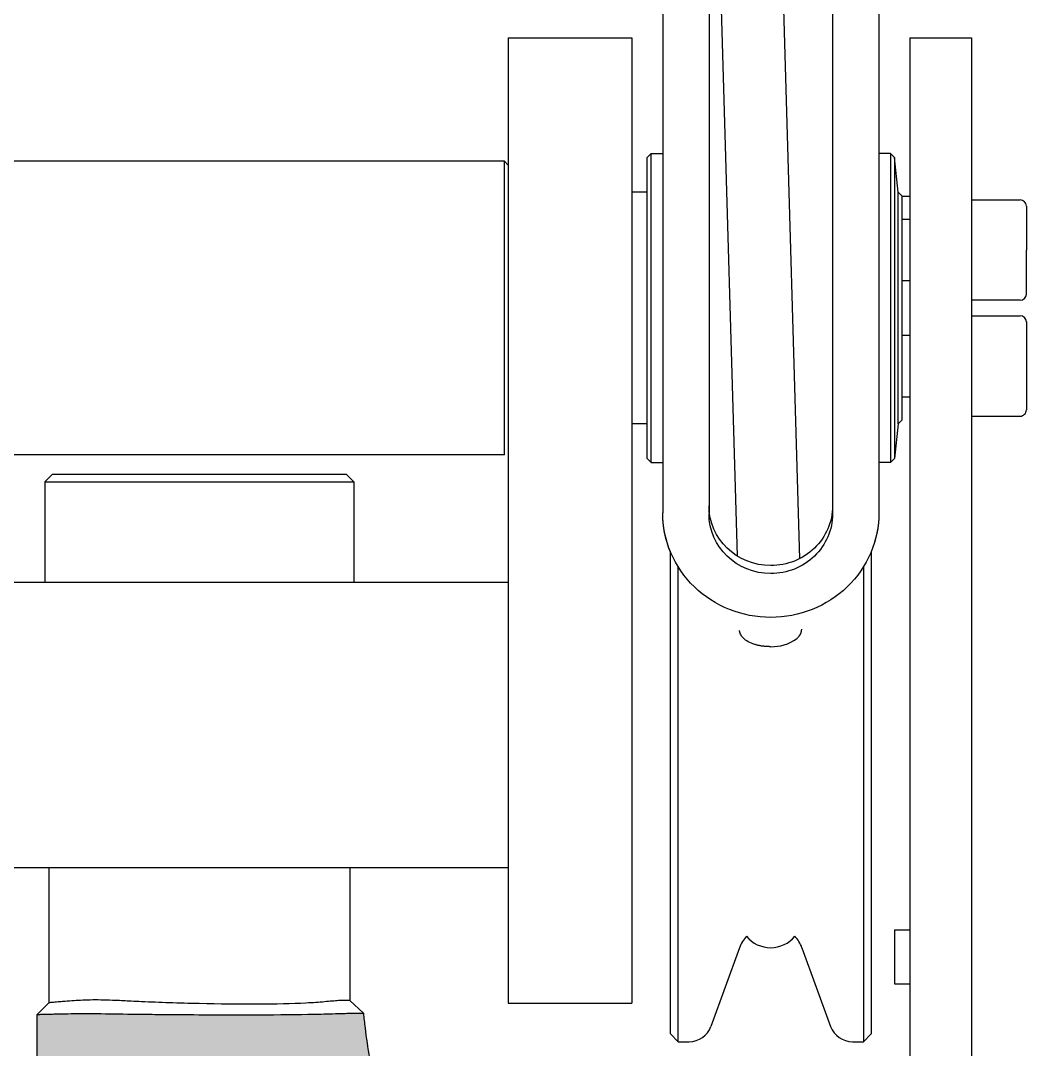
# Model space of a CAD drawing. Extents: x -599358 to 2865263, y -1062760 to 486533.
# Drawn here: x 1874545.7 to 1874750.4, y -667047.8 to -666838.5 of the extents above; entities that cross this region are included whole.
import ezdxf

# ---------------------------------------------------------------- set-up
doc = ezdxf.new("R2010")
doc.units = 0
for name, color, linetype in [('A-LIN-V', 9, 'Continuous'), ('EWHS5T6M-2', 7, 'Continuous'), ('零件1^葫芦小车', 7, 'Continuous')]:
    doc.layers.add(name, color=color, linetype=linetype)

# ---------------------------------------------------------------- blocks, each defined once
blk = doc.blocks.new('G$C20E3758E-M')
h = blk.add_hatch(color=3)
h.dxf.hatch_style = 1
edge = h.paths.add_edge_path()
edge.add_ellipse((-1253.657236690749, 2927.078331236262), major_axis=(601.6816714186838, 1.909612539148946e-25), ratio=1, start_angle=-70.7530742305034, end_angle=-68.90985663448268)
edge.add_line((-1037.150326586678, 2365.700034898939), (-1033.998750968138, 2360.935974930646))
edge.add_line((-1033.998750968487, 2360.935974930413), (-1033.649788773502, 2360.408468367124))
edge.add_line((-1033.649788773211, 2360.408468367183), (-1033.667846973694, 2360.408928634715))
edge.add_spline(control_points=[(-1033.667846973462, 2360.408928634773), (-1032.937643207842, 2359.239860250847), (-1032.216816475324, 2358.045504695037), (-1029.700275350886, 2353.716419649892), (-1027.993687445938, 2350.478692338162), (-1024.929665207921, 2344.046521573793), (-1023.572158309689, 2340.853091431549), (-1021.835807466647, 2336.334119646053), (-1021.306316111062, 2334.873125034675), (-1020.345029560442, 2332.081787497096), (-1019.913191064086, 2330.75146309915), (-1019.461407741648, 2329.290999734716), (-1019.397265084961, 2329.081702165015), (-1018.905995122972, 2327.465119604778), (-1018.578018162865, 2326.308900228585), (-1017.986361319083, 2324.139178407029), (-1017.72308405221, 2323.125405238883), (-1017.043371157371, 2320.358799136069), (-1016.499940057169, 2318.714645655069), (-1015.113577906683, 2315.480261556921), (-1014.270468056377, 2313.890432813147), (-1012.298151338298, 2310.848827209906), (-1011.169000537775, 2309.397526218207), (-1008.669033813349, 2306.710007912829), (-1007.298524541256, 2305.474182313425), (-1004.385809712636, 2303.273901783337), (-1002.844064457517, 2302.309618741041), (-999.6724075049278, 2300.679055241344), (-998.0429498761077, 2300.012689717347), (-994.778609001718, 2298.973605408217), (-993.1440394439851, 2298.600615443778), (-989.9394545092364, 2298.11863747082), (-988.3695623009116, 2298.009314364113), (-985.8634859091253, 2298.009314363822), (-984.8727765279473, 2298.056378371955), (-982.9061975621153, 2298.242504105554), (-981.9303251817473, 2298.381548959645), (-980.0008385858382, 2298.748954035691), (-979.047216103354, 2298.977300451952), (-977.1684508992475, 2299.520577438932), (-976.243295909313, 2299.835498616332), (-974.426804528397, 2300.549497777945), (-973.5354534881772, 2300.948571586399), (-971.7914363074815, 2301.828958781087), (-970.9387547753868, 2302.310273583862), (-969.276927436702, 2303.353778168443), (-968.4677671294776, 2303.915975003794), (-966.8982724040397, 2305.120304521231), (-966.1379260370159, 2305.762449642236), (-964.6721920385025, 2307.125868393807), (-963.9667967476998, 2307.847159237659), (-962.6182414423674, 2309.367746305186), (-961.9750798587338, 2310.167063395085), (-960.7595576901804, 2311.841687819629), (-960.187203331443, 2312.717017839488), (-959.1230871392763, 2314.54009969288), (-958.631340609456, 2315.487873324659), (-957.7391388176475, 2317.450041914126), (-957.3387082875706, 2318.464454220491), (-956.640144052566, 2320.551265741815), (-956.3420433377614, 2321.623673771275), (-955.8585788778728, 2323.814599783509), (-955.6732532420428, 2324.933114184591), (-955.4241327809868, 2327.201040601823), (-955.3603760454571, 2328.350434081745), (-955.3603760456317, 2331.074775945395), (-955.4801588749397, 2332.856324519147), (-955.9601262675133, 2335.69840746175), (-956.169665908732, 2336.673294427223), (-956.6982898022397, 2338.645784988068), (-957.0174271687283, 2339.643289451953), (-957.7663913688157, 2341.626322773285), (-958.1962207728648, 2342.611733456433), (-959.1573495792691, 2344.536999611242), (-959.6885971017182, 2345.476746215369), (-960.8337189783924, 2347.281736458477), (-961.4474996891222, 2348.146906926879), (-962.7314682260039, 2349.781254658359), (-963.4015451807645, 2350.550409031508), (-966.4594548777095, 2353.750748542603), (-968.9215784605476, 2356.327551706461), (-973.8751080665388, 2361.511804377951), (-976.3497773781419, 2364.331223417073), (-981.0635333699174, 2370.190472195041), (-983.3025981407845, 2373.230288536754), (-987.5203810633975, 2379.505630294501), (-989.4990799312363, 2382.741138286481), (-993.1748184703174, 2389.379777323105), (-994.8718422925449, 2392.782887510839), (-997.864907080424, 2399.497043686046), (-999.179951876984, 2402.799370041001), (-1000.359355673718, 2406.147858925862)], knot_values=[0, 0, 0, 0, 0.012094180794674, 0.012094180794674, 0.0431694166053564, 0.0431694166053564, 0.0742446524160369, 0.0742446524160369, 0.0897822703213784, 0.0897822703213784, 0.1053198882267178, 0.1053198882267178, 0.10800450172629, 0.10800450172629, 0.1265971994864297, 0.1265971994864297, 0.1451898972465689, 0.1451898972465689, 0.171955250732025, 0.171955250732025, 0.1987206042174794, 0.1987206042174794, 0.2254859577029323, 0.2254859577029323, 0.2522513111883867, 0.2522513111883867, 0.2790166646738428, 0.2790166646738428, 0.3057820181592973, 0.3057820181592973, 0.3325473716447502, 0.3325473716447502, 0.3593127251302047, 0.3593127251302047, 0.376899955455745, 0.376899955455745, 0.3944871857812868, 0.3944871857812868, 0.4120744161068272, 0.4120744161068272, 0.4296616464323676, 0.4296616464323676, 0.4472488767579061, 0.4472488767579061, 0.4648361070834465, 0.4648361070834465, 0.4824233374089868, 0.4824233374089868, 0.5000105677345271, 0.5000105677345271, 0.517597798060069, 0.517597798060069, 0.5351850283856093, 0.5351850283856093, 0.5527722587111497, 0.5527722587111497, 0.57035948903669, 0.57035948903669, 0.5879467193622288, 0.5879467193622288, 0.6055339496877691, 0.6055339496877691, 0.6231211800133108, 0.6231211800133108, 0.6407084103388511, 0.6407084103388511, 0.6645786278062841, 0.6645786278062841, 0.6765137365399998, 0.6765137365399998, 0.6884488452737169, 0.6884488452737169, 0.7003839540074326, 0.7003839540074326, 0.7123190627411499, 0.7123190627411499, 0.7242541714748655, 0.7242541714748655, 0.7361892802085844, 0.7361892802085844, 0.7776844594775894, 0.7776844594775894, 0.8227413826792094, 0.8227413826792094, 0.8677983058808298, 0.8677983058808298, 0.9128552290824499, 0.9128552290824499, 0.9579121522840714, 0.9579121522840714, 0.9999995209582323, 0.9999995209582323, 0.9999995209582323, 0.9999995209582323], degree=3, periodic=0)
edge.add_line((-1000.359355730121, 2406.147859086457), (-999.4724095023703, 2405.517884197703))
edge.add_ellipse((-879.1749197129393, 2447.689535351878), major_axis=(-127.4751710278382, -4.045796915351403e-26), ratio=1, start_angle=8.67509364903691, end_angle=19.318675808770706, ccw=False)
edge.add_line((-1005.19171693176, 2428.462313830969), (-1004.13575312274, 2427.642331662239))
edge.add_spline(control_points=[(-1004.135753123206, 2427.642331662122), (-1004.11573150364, 2427.626629121893), (-1004.095574738807, 2427.618316897482), (-1004.076793241024, 2427.620035521453), (-1004.057903468434, 2427.621764053125), (-1004.039940877177, 2427.63399060443), (-1004.02485792787, 2427.656517312047), (-1004.011014133284, 2427.677193314943), (-1003.999223853985, 2427.706998325593), (-1003.990223054192, 2427.742719134549), (-1003.981214929023, 2427.778469017299), (-1003.974736745295, 2427.820801542199), (-1003.970641484193, 2427.866174762312), (-1003.964266768482, 2427.936803076183), (-1003.963412527519, 2428.016511131369), (-1003.966466294718, 2428.09736342734), (-1003.970961770334, 2428.216386716289), (-1003.983890001953, 2428.341704402701), (-1004.00185675791, 2428.46347122296), (-1004.026785017166, 2428.632418521389), (-1004.062214572856, 2428.800475030672), (-1004.103983015171, 2428.955221796175), (-1004.146363172156, 2429.11223488301), (-1004.196757918806, 2429.261124146404), (-1004.251952679479, 2429.383656716498), (-1004.284257088264, 2429.455372620316), (-1004.318918769248, 2429.519472904329), (-1004.354178937094, 2429.567305180593), (-1004.37257982872, 2429.592266960477), (-1004.391339980939, 2429.613008026325), (-1004.409812745987, 2429.627493445529)], knot_values=[0, 0, 0, 0, 0.0622302172862876, 0.0622302172862876, 0.0622302172862876, 0.1250593693597594, 0.1250593693597594, 0.1250593693597594, 0.1825559062169405, 0.1825559062169405, 0.1825559062169405, 0.2399331378339217, 0.2399331378339217, 0.2399331378339217, 0.3297474538480977, 0.3297474538480977, 0.3297474538480977, 0.4623709261923107, 0.4623709261923107, 0.4623709261923107, 0.647003347382536, 0.647003347382536, 0.647003347382536, 0.834606727114857, 0.834606727114857, 0.834606727114857, 0.9435561246561899, 0.9435561246561899, 0.9435561246561899, 1, 1, 1, 1], degree=3, periodic=0)
edge.add_line((-1004.409812745987, 2429.627493445529), (-1005.480168468435, 2430.458651293127))
edge.add_ellipse((-879.1749197129393, 2447.689535351878), major_axis=(-127.4751710278382, -4.045796915351403e-26), ratio=1, start_angle=-2.5739250783348098, end_angle=7.7684798487036915, ccw=False)
edge.add_ellipse((-1061.820893189346, 2533.585780860449), major_axis=(-97.3935389469511, -3.091068450974485e-26), ratio=1, start_angle=123.66389550236201, end_angle=124.5964972680953, ccw=False)
edge.add_ellipse((-1061.820893189346, 2533.585780860449), major_axis=(-97.3935389469511, -3.091068450974485e-26), ratio=1, start_angle=123.6487524658414, end_angle=123.66389550236201, ccw=False)
edge.add_line((-1007.855126045295, 2452.510523196426), (-1007.855126045295, 2453.23124967987))
edge.add_line((-1007.855126045295, 2453.231249679753), (-1007.855126045295, 2459.025008758006))
edge.add_spline(control_points=[(-1007.855126045819, 2459.025008758006), (-1007.845333894249, 2459.025345288857), (-1007.825337382848, 2459.026032517431), (-1007.659237325715, 2459.031265906407), (-1007.37920737575, 2459.03933343821), (-1006.962272111326, 2459.050736579811), (-1006.454289052694, 2459.063321771857), (-1005.836261342745, 2459.079872117843), (-1004.922273969336, 2459.103095717088), (-1003.655245488626, 2459.127761519514), (-1001.797311625734, 2459.153417796653), (-999.0961779145873, 2459.125107035856), (-995.7390437031281, 2459.070740245865), (-991.4682631001924, 2459.018163101922), (-986.0842195938458, 2458.982987327036), (-978.8161884464207, 2458.970395166194), (-973.0448130018776, 2459.027373345336), (-969.7566509900498, 2459.107765901543), (-968.2926062348415, 2459.154640686524), (-967.5637457682169, 2459.178867964074), (-966.9753136194195, 2459.200899420888), (-965.9286419789423, 2459.203787866456), (-965.7402025156771, 2459.201802440279), (-965.6006567627774, 2459.200332165638)], knot_values=[0, 0, 0, 0, 0.0230082632663126, 0.046985081212878, 0.0719158205652346, 0.0977841372616051, 0.124572038943315, 0.144341315230623, 0.1711119955891781, 0.2174439600698067, 0.2509117430211872, 0.2989497764022938, 0.3770376855188449, 0.4195166020224081, 0.5014267764896312, 0.6200495818906884, 0.7489631979593341, 0.803748804089707, 0.8426517060421137, 0.8664048152668534, 0.8745007720840265, 0.9070636054152978, 1, 1, 1, 1], degree=3, periodic=0)
edge.add_spline(control_points=[(-965.6006567627774, 2459.200332165638), (-965.5442197479424, 2458.569345415686), (-965.4782926150947, 2457.936196631228), (-965.0924531813362, 2454.698671057296), (-964.6184712765389, 2452.066724162723), (-963.0503963824012, 2445.704563841573), (-961.7772003092105, 2441.979120473668), (-958.5349770752364, 2434.758768506697), (-956.5660739701125, 2431.265241068322), (-952.0256292987615, 2424.709517916897), (-949.4549726319965, 2421.648420918966), (-943.873572400189, 2416.10541742167), (-940.8641208695481, 2413.623919971986), (-934.0085980851436, 2408.901897979784), (-930.061907665513, 2406.183453370642), (-923.007727864664, 2401.324598226114), (-919.9551447510603, 2398.894295708451), (-914.305013759702, 2393.800967734947), (-911.7063011827413, 2391.137427229318), (-906.8733291492681, 2385.543766905379), (-904.6381522293086, 2382.61290754861), (-900.4833494636114, 2376.395076888381), (-898.5629337989958, 2373.107121152221), (-895.1943165324628, 2366.334164475382), (-893.720807080681, 2362.884251117357), (-892.0577495939215, 2358.124164849229), (-891.7015306977555, 2357.040512378444), (-891.0226335826446, 2354.830846851924), (-890.6999556288938, 2353.704830980278), (-890.0916254139156, 2351.409125671315), (-889.8059738476877, 2350.239433239447), (-889.2756523896824, 2347.855486606481), (-889.0309837064706, 2346.641229287023), (-888.5870267546852, 2344.167781393393), (-888.3877402918297, 2342.908587656915), (-888.0393444080837, 2340.345506732934), (-887.890237461077, 2339.041616447212), (-887.5258781188168, 2335.064323604165), (-887.3935257496196, 2332.324851335143), (-887.3935257489793, 2327.429396649241), (-887.4652550207102, 2325.225752631726), (-887.8067336931126, 2320.583365283965), (-888.0765980832512, 2318.144522470306), (-888.8711262746365, 2313.063203441852), (-889.3959563846583, 2310.420661744487), (-890.7550632459461, 2304.979016640398), (-891.5895487074158, 2302.179910323233), (-893.614805616613, 2296.488953178574), (-894.8058019324089, 2293.597188618674), (-897.5764872504515, 2287.80032355868), (-899.1563737171819, 2284.895411753329), (-902.7162938960246, 2279.163159183983), (-904.6964451282402, 2276.336097651336), (-909.042466354731, 2270.854855970538), (-911.4083291973802, 2268.201003139955), (-916.4836506630527, 2263.156599799404), (-919.192960007058, 2260.766358871304), (-924.8876708385069, 2256.324886654911), (-927.8728026088211, 2254.273878163367), (-934.0326826234814, 2250.563619985245), (-937.2070974077797, 2248.904458858015), (-943.649389987695, 2246.00286326895), (-946.9169425421278, 2244.7603739404), (-953.4498416783754, 2242.688807116472), (-956.7149332257104, 2241.859560326964), (-963.1566506293602, 2240.586386901559), (-966.3331256771926, 2240.142228548357), (-972.5269490570063, 2239.592592436878), (-975.5442530220607, 2239.486874949478), (-981.3675811213907, 2239.556209720962), (-984.1736460605171, 2239.731055243639), (-990.9412668873556, 2240.447413402493), (-995.0774203339824, 2241.212716072041), (-1003.309836343164, 2243.460856060032), (-1007.405710367544, 2244.944038712361), (-1015.392843801586, 2248.639780144265), (-1019.2835599627, 2250.85252339131), (-1026.68959869456, 2255.970407657791), (-1030.204305104853, 2258.875496776833), (-1036.699249164376, 2265.290026870789), (-1039.678918249847, 2268.799153873406), (-1044.974679846258, 2276.288097291952), (-1047.290375821933, 2280.267381268495), (-1051.173993262288, 2288.530295217992), (-1052.741775721603, 2292.813280207454), (-1055.098586899752, 2301.502692588896), (-1055.887750620546, 2305.908496898366), (-1056.584139220009, 2313.330355815764), (-1056.687661840697, 2316.360051962081), (-1056.551360875019, 2322.34152219235), (-1056.311610442586, 2325.293240706786), (-1055.857522456092, 2328.6004106123), (-1055.77871374425, 2329.201125472377), (-1055.515726697049, 2331.271624361048), (-1055.343781398027, 2332.907128180785), (-1055.071874951595, 2335.961726743029), (-1054.971981007722, 2337.380890872155), (-1054.746484107629, 2341.384890541784), (-1054.691999525065, 2343.715860231197), (-1054.684397664911, 2348.100515030266), (-1054.732109119243, 2350.154806681559), (-1054.929402600508, 2354.39332285308), (-1055.078614131489, 2356.577945682162), (-1055.31889697921, 2359.026628728898)], knot_values=[0, 0, 0, 0, 0.0058935355429696, 0.0058935355429696, 0.0300526500434832, 0.0300526500434832, 0.0643908660448065, 0.0643908660448065, 0.0987290820461312, 0.0987290820461312, 0.133067298047456, 0.133067298047456, 0.1674055140487806, 0.1674055140487806, 0.2082602633126592, 0.2082602633126592, 0.2447774140564815, 0.2447774140564815, 0.2812945648003039, 0.2812945648003039, 0.3178117155441249, 0.3178117155441249, 0.3543288662879472, 0.3543288662879472, 0.387959341003844, 0.387959341003844, 0.3976323531361369, 0.3976323531361369, 0.4073053652684286, 0.4073053652684286, 0.4169783774007216, 0.4169783774007216, 0.4266513895330132, 0.4266513895330132, 0.4363244016653062, 0.4363244016653062, 0.4459974137975978, 0.4459974137975978, 0.4653434380621823, 0.4653434380621823, 0.4795973083961643, 0.4795973083961643, 0.4938511787301465, 0.4938511787301465, 0.5081050490641283, 0.5081050490641283, 0.522358919398109, 0.522358919398109, 0.5366127897320913, 0.5366127897320913, 0.5508666600660729, 0.5508666600660729, 0.565120530400055, 0.565120530400055, 0.5793744007340369, 0.5793744007340369, 0.5936282710680189, 0.5936282710680189, 0.6078821414020008, 0.6078821414020008, 0.622136011735983, 0.622136011735983, 0.6363898820699636, 0.6363898820699636, 0.6506437524039458, 0.6506437524039458, 0.6648976227379279, 0.6648976227379279, 0.6791514930719096, 0.6791514930719096, 0.6934053634058917, 0.6934053634058917, 0.7150977999614547, 0.7150977999614547, 0.7367902365170166, 0.7367902365170166, 0.7584826730725798, 0.7584826730725798, 0.7801751096281431, 0.7801751096281431, 0.8018675461837061, 0.8018675461837061, 0.8235599827392684, 0.8235599827392684, 0.8452524192948317, 0.8452524192948317, 0.8669448558503946, 0.8669448558503946, 0.8820136243902075, 0.8820136243902075, 0.8970823929300203, 0.8970823929300203, 0.8992581836606502, 0.8992581836606502, 0.9118509107030675, 0.9118509107030675, 0.9244436377454874, 0.9244436377454874, 0.9496290918303243, 0.9496290918303243, 0.9748145459151627, 0.9748145459151627, 1, 1, 1, 1], degree=3, periodic=0)
h.paths.add_polyline_path([(-1033.649788773211, 2360.408468367183), (-1033.998750968487, 2360.935974930413), (-1034.011960777221, 2360.417699408834), (-1033.667846973462, 2360.408928634773)], flags=16)
at = {"color": 3}
for p, q in [((-928.8630260456121, 2569.982114363986), (-928.3630760455853, 2570.482064363896)), ((-896.8662260454148, 2569.982114363869), (-897.3661760453251, 2570.482064363896)), ((-896.3662760464358, 2565.482564364036), (-896.8662260454148, 2569.982114363869)), ((-895.8663260465255, 2564.982614363777), (-894.8664260411169, 2564.982614363777)), ((-896.3662760470179, 2535.485564364062), (-896.8662260467536, 2530.98601436388)), ((-895.8663260465255, 2535.98551436374), (-896.3662760470179, 2535.485564364062)), ((-896.8662260467536, 2530.98601436388), (-897.3661760461982, 2530.486064363911))]:
    blk.add_line(p, q, dxfattribs=at)
at = {"layer": 'EWHS5T6M-2', "color": 3, "linetype": 'Continuous'}
for p, q in [((-926.8632260257727, 2616.398026191979), (-926.863226018846, 2572.67863102362)), ((-926.8632260257727, 2616.398026191979), (-926.863226018846, 2572.67863102362)), ((-920.863826025452, 2616.684567449149), (-920.8638260185835, 2572.775115271274)), ((-904.8654260252952, 2616.684567449323), (-904.8654260189505, 2572.77511527139)), ((-898.8660260252655, 2616.398026192561), (-898.8660260185134, 2572.678631023795)), ((-898.8660260252655, 2616.398026192561), (-898.8660260185134, 2572.678631023795)), ((-946.8612260459922, 2585.480564363825), (-946.861226036679, 2550.484064363874)), ((-946.8612260459922, 2585.480564363825), (-930.8628260453697, 2585.480564363825)), ((-946.8612260459922, 2585.480564363825), (-946.861226036679, 2550.484064363874)), ((-946.8612260459922, 2585.480564363825), (-930.8628260453697, 2585.480564363825)), ((-930.8628260453697, 2585.480564363825), (-930.8628260365804, 2550.484064363991)), ((-930.8628260453697, 2585.480564363825), (-930.8628260365804, 2550.484064363991)), ((-894.8664260457153, 2585.480564363825), (-894.8664260362275, 2550.484064363991)), ((-894.8664260457153, 2585.480564363825), (-886.8672260460444, 2585.480564363941)), ((-894.8664260457153, 2585.480564363825), (-894.8664260411169, 2564.982614363777)), ((-894.8664260457153, 2585.480564363825), (-886.8672260460444, 2585.480564363941)), ((-886.8672260460444, 2585.480564363941), (-886.867226036673, 2550.484064363758)), ((-886.8672260460444, 2585.480564363941), (-886.867226036673, 2550.484064363758)), ((-926.863226018846, 2572.67863102362), (-926.8632260206505, 2523.943744665419)), ((-926.863226018846, 2572.67863102362), (-926.8632260206505, 2523.943744665419)), ((-920.8638260185835, 2572.775115271274), (-920.8638260202715, 2523.828368554241)), ((-904.8654260189505, 2572.77511527139), (-904.8654260201729, 2523.828368554357)), ((-898.8660260185134, 2572.67863102362), (-898.8660260201432, 2523.943744665419)), ((-898.8660260185134, 2572.67863102362), (-898.8660260201432, 2523.943744665419)), ((-947.3611760453787, 2569.482164363901), (-1026.353276045586, 2569.482164363901)), ((-947.3611760453787, 2569.482164363901), (-1026.353276045586, 2569.482164363901)), ((-947.3611760467174, 2531.485964363965), (-947.3611760453787, 2569.482164363901)), ((-946.8612260463997, 2568.982214363932), (-947.3611760453787, 2569.482164363901)), ((-947.3611760467174, 2531.485964363965), (-947.3611760453787, 2569.482164363901)), ((-946.8612260463997, 2568.982214363932), (-947.3611760453787, 2569.482164363901)), ((-928.8630260469508, 2530.986014363996), (-928.8630260456121, 2569.982114363986)), ((-928.8630260469508, 2530.986014363996), (-928.8630260456121, 2569.982114363986)), ((-928.3630760461674, 2530.486064364028), (-928.3630760455853, 2570.482064363896)), ((-928.3630760455853, 2570.482064363896), (-926.8632260719896, 2570.482064363896)), ((-928.3630760455853, 2570.482064363896), (-926.8632260719896, 2570.482064363896)), ((-897.3661760453251, 2570.482064363896), (-898.8660260718316, 2570.482064363896)), ((-897.3661760453251, 2570.482064363896), (-898.8660260718316, 2570.482064363896)), ((-897.3661760453251, 2570.482064363896), (-897.3661760461982, 2530.486064363911)), ((-896.8662260454148, 2569.982114363869), (-896.8662260467536, 2530.98601436388)), ((-928.8630260426435, 2565.482564363861), (-930.8628260376281, 2565.482564363861)), ((-928.8630260426435, 2565.482564363861), (-930.8628260376281, 2565.482564363861)), ((-896.3662760470179, 2535.485564364062), (-896.3662760464358, 2565.482564364036)), ((-895.8663260465255, 2564.982614363777), (-896.3662760464358, 2565.482564364036)), ((-895.8663260465255, 2564.982614363777), (-896.3662760464358, 2565.482564364036)), ((-895.8663260465255, 2535.98551436374), (-895.8663260465255, 2564.982614363777)), ((-886.8672260378371, 2564.48266436375), (-880.5678560464294, 2564.48266436375)), ((-886.8672260378371, 2564.48266436375), (-880.5678560464294, 2564.48266436375)), ((-879.7679360459442, 2563.682744363847), (-879.7679360443144, 2557.983314363926)), ((-879.7679360459442, 2563.682744363847), (-879.7679360443144, 2557.983314363926)), ((-895.8663260456524, 2561.982914363849), (-894.8664260378573, 2561.982914363849)), ((-879.7679360449547, 2561.412971365964), (-879.7664928149898, 2561.415471113927)), ((-879.7679360449547, 2561.412971365964), (-879.7664928149898, 2561.415471113927)), ((-879.7679360459442, 2552.283884363773), (-879.767936047574, 2557.983314363926)), ((-879.7679360459442, 2552.283884363773), (-879.767936047574, 2557.983314363926)), ((-894.8664260370424, 2553.983714363887), (-895.8663260456524, 2553.983714363887)), ((-880.5678560461965, 2551.48396436387), (-886.8672260367312, 2551.483964363695)), ((-880.5678560461965, 2551.48396436387), (-886.8672260367312, 2551.483964363695)), ((-946.861226036679, 2550.484064363874), (-946.8612260367954, 2485.490564363892)), ((-946.861226036679, 2550.484064363874), (-946.8612260367954, 2485.490564363892)), ((-930.8628260365804, 2550.484064363991), (-930.8628260366386, 2485.490564363892)), ((-930.8628260365804, 2550.484064363991), (-930.8628260366386, 2485.490564363892)), ((-894.8664260362275, 2550.484064363991), (-894.8664260362275, 2458.249047775345)), ((-886.867226036673, 2550.484064363758), (-886.867226036673, 2458.249047775229)), ((-886.867226036673, 2550.484064363758), (-886.867226036673, 2458.249047775229)), ((-886.867226036673, 2549.484164363646), (-880.5678560461965, 2549.484164363879)), ((-886.867226036673, 2549.484164363646), (-880.5678560461965, 2549.484164363879)), ((-879.7679360459442, 2548.684244363976), (-879.7679360459442, 2537.285384363902)), ((-879.7679360459442, 2548.684244363976), (-879.7679360459442, 2537.285384363902)), ((-895.8663260456524, 2546.984414363978), (-894.8664260362275, 2546.984414363746)), ((-895.8663260456524, 2538.985214363958), (-894.8664260362275, 2538.985214363958)), ((-895.8663260456524, 2538.985214363958), (-894.8664260362275, 2538.985214363958)), ((-895.8663260465255, 2535.98551436374), (-895.8663260456524, 2538.985214363958)), ((-894.8664260362275, 2538.985214363958), (-894.8664260365185, 2469.992114363704)), ((-886.867226037255, 2536.485464363941), (-880.5678560466622, 2536.485464363999)), ((-886.867226037255, 2536.485464363941), (-880.5678560466622, 2536.485464363999)), ((-928.8630260436912, 2535.485564363888), (-930.8628260376281, 2535.485564363888)), ((-928.8630260436912, 2535.485564363888), (-930.8628260376281, 2535.485564363888)), ((-947.3611760467174, 2531.485964363965), (-1026.353276045877, 2531.485964363965)), ((-947.3611760467174, 2531.485964363965), (-1026.353276045877, 2531.485964363965)), ((-928.8630260469508, 2530.986014363996), (-928.3630760461674, 2530.486064364028)), ((-928.8630260469508, 2530.986014363996), (-928.3630760461674, 2530.486064364028)), ((-928.3630760461674, 2530.486064364028), (-926.8632260722807, 2530.486064364028)), ((-928.3630760461674, 2530.486064364028), (-926.8632260722807, 2530.486064364028)), ((-897.3661760461982, 2530.486064363911), (-898.8660260725301, 2530.486064364028)), ((-897.3661760461982, 2530.486064363911), (-898.8660260725301, 2530.486064364028)), ((-1005.855326046702, 2528.986214363889), (-1006.855226045591, 2527.986314363836)), ((-1005.855326046702, 2528.986214363889), (-1006.855226045591, 2527.986314363836)), ((-1005.855326046702, 2528.986214363889), (-967.8591260469402, 2528.986214363889)), ((-1005.855326046702, 2528.986214363889), (-967.8591260469402, 2528.986214363889)), ((-967.8591260469402, 2528.986214363889), (-966.8592260464211, 2527.986314363836)), ((-967.8591260469402, 2528.986214363889), (-966.8592260464211, 2527.986314363836)), ((-1006.855226045591, 2527.986314363836), (-1006.855226046115, 2514.987614364014)), ((-1006.855226045591, 2527.986314363836), (-966.8592260464211, 2527.986314363836)), ((-1006.855226045591, 2527.986314363836), (-1006.855226046115, 2514.987614364014)), ((-1006.855226045591, 2527.986314363836), (-966.8592260464211, 2527.986314363836)), ((-966.8592260464211, 2527.986314363836), (-966.8592260456062, 2514.987614364014)), ((-966.8592260464211, 2527.986314363836), (-966.8592260456062, 2514.987614364014)), ((-925.8633260456263, 2456.493464363914), (-925.8633260467905, 2518.92514875863)), ((-925.8633260456263, 2456.493464363914), (-925.8633260467905, 2518.92514875863)), ((-899.8659260458662, 2518.925148747221), (-899.865926046099, 2456.493464363914)), ((-899.8659260458662, 2518.925148747221), (-899.865926046099, 2456.493464363914)), ((-924.8634260459221, 2455.493564364035), (-924.8634260456893, 2516.97905101825)), ((-900.8658260458033, 2516.979051011091), (-900.8658260458615, 2455.493564363918)), ((-1026.853226040141, 2514.987614363781), (-946.8612260396476, 2514.987614363898)), ((-1026.853226040141, 2514.987614363781), (-946.8612260396476, 2514.987614363898)), ((-946.8612260367954, 2485.490564363892), (-946.8612260429072, 2460.493064363778)), ((-946.8612260367954, 2485.490564363892), (-946.8612260429072, 2460.493064363778)), ((-930.8628260366386, 2485.490564363892), (-930.8628260430996, 2460.493064363778)), ((-930.8628260366386, 2485.490564363892), (-930.8628260430996, 2460.493064363778)), ((-946.8612260405207, 2477.991314363841), (-1026.853226040432, 2477.991314364015)), ((-946.8612260405207, 2477.991314363841), (-1026.853226040432, 2477.991314364015)), ((-1006.355276046204, 2477.991314363957), (-1006.355276046146, 2460.524858774152)), ((-1006.355276046204, 2477.991314363957), (-1006.355276046146, 2460.524858774152)), ((-967.3591760461568, 2477.991314363957), (-967.3591760461568, 2460.808585163497)), ((-967.3591760461568, 2477.991314363957), (-967.3591760461568, 2460.808585163497)), ((-896.8662260457058, 2469.992114363937), (-896.8662260454148, 2462.992814364086)), ((-896.8662260457058, 2469.992114363937), (-894.8664260462974, 2469.992114363704)), ((-896.8662260457058, 2469.992114363937), (-896.8662260454148, 2462.992814364086)), ((-896.8662260457058, 2469.992114363937), (-894.8664260462974, 2469.992114363704)), ((-916.9049002471729, 2467.663033911318), (-920.615841526771, 2457.467306539824)), ((-916.9049002471729, 2467.663033911318), (-920.615841526771, 2457.467306539824)), ((-908.824351843854, 2467.663033911609), (-905.1134105639649, 2457.467306539998)), ((-908.824351843854, 2467.663033911609), (-905.1134105639649, 2457.467306539998)), ((-896.8662260454148, 2462.992814364086), (-894.8664260459482, 2462.99281436397)), ((-896.8662260454148, 2462.992814364086), (-894.8664260459482, 2462.99281436397)), ((-894.8664260365185, 2462.99281436397), (-894.8664260362275, 2458.249047775345)), ((-1007.855126045819, 2459.025008758006), (-1006.355276046146, 2460.524858774152)), ((-1007.855126045819, 2459.025008758006), (-1006.355276046146, 2460.524858774152)), ((-967.3591760461568, 2460.808585163497), (-965.6006567627774, 2459.200332165638)), ((-967.3591760461568, 2460.808585163497), (-965.6006567627774, 2459.200332165638)), ((-946.8612260429072, 2460.493064363778), (-930.8628260430996, 2460.493064363778)), ((-946.8612260429072, 2460.493064363778), (-930.8628260430996, 2460.493064363778)), ((-1007.855126045295, 2452.510523196426), (-1007.855126045819, 2459.025008758006)), ((-1007.855126045295, 2452.510523196426), (-1007.855126045819, 2459.025008758006)), ((-894.8664260362275, 2458.249047775345), (-894.8664260369842, 2453.494665476785)), ((-894.8664260362275, 2458.249047775345), (-894.8664260369842, 2453.494665476785)), ((-886.867226036673, 2458.249047775229), (-886.867226037255, 2453.494665476901)), ((-886.867226036673, 2458.249047775229), (-886.867226037255, 2453.494665476901)), ((-925.8633260456263, 2456.493464363914), (-924.8634260459221, 2455.493564364035)), ((-925.8633260456263, 2456.493464363914), (-924.8634260459221, 2455.493564364035)), ((-899.865926046099, 2456.493464363914), (-900.8658260458615, 2455.493564363918)), ((-899.865926046099, 2456.493464363914), (-900.8658260458615, 2455.493564363918)), ((-924.8634260459221, 2455.493564364035), (-923.4346374814049, 2455.493564363802)), ((-924.8634260459221, 2455.493564364035), (-923.4346374814049, 2455.493564363802)), ((-902.2946146096219, 2455.493564363918), (-900.8658260458615, 2455.493564363918)), ((-902.2946146096219, 2455.493564363918), (-900.8658260458615, 2455.493564363918))]:
    blk.add_line(p, q, dxfattribs=at)
for centre, radius, start, end in [((-880.5678560464294, 2563.682744363847), 0.7999199998975266, 1.048264436680132e-08, 90), ((-880.5678560464294, 2563.682744363847), 0.7999199998975266, 1.048264436680132e-08, 90), ((-880.5678560461965, 2552.283884364006), 0.7999200001197518, 270.0000000419306, 0), ((-880.5678560461965, 2552.283884364006), 0.7999200001197518, 270.0000000419306, 0), ((-880.5678560461965, 2548.684244363685), 0.7999200001938269, 0, 90), ((-880.5678560461965, 2548.684244363685), 0.7999200001938269, 0, 90), ((-880.5678560456145, 2537.285384363669), 0.7999199999716017, 269.9999999266215, 0), ((-880.5678560456145, 2537.285384363669), 0.7999199999716017, 269.9999999266215, 0), ((-912.8646260490641, 2466.192494365736), 4.29956999669275, 136.7524532439399, 160.0000000090061), ((-912.8646260490641, 2466.192494365736), 4.29956999669275, 136.7524532439399, 160.0000000090061), ((-912.8646260463283, 2466.192494363408), 4.299570001006863, 20.00000000084436, 43.67903565351503), ((-912.8646260463283, 2466.192494363408), 4.299570001006863, 20.00000000084436, 43.67903565351503), ((-923.4346374814049, 2458.493264363671), 2.99970000003754, 270, 340.0000000040809), ((-923.4346374814049, 2458.493264363671), 2.99970000003754, 270, 340.0000000040809), ((-902.2946146092727, 2458.49326436437), 2.999700000374994, 200.0000000075622, 269.9999999895173), ((-902.2946146092727, 2458.49326436437), 2.999700000374994, 200.0000000075622, 269.9999999895173)]:
    blk.add_arc(centre, radius, start, end, dxfattribs=at)
at = {"layer": 'EWHS5T6M-2', "color": 3, "linetype": 'Continuous', "extrusion": (0, 0, -1)}
for centre, major_axis, ratio, start_param, end_param in [((-912.8646260210662, 2524.863541207218), (7.99920000000045, 7.895782599999999e-09), 0.9659258262890424, 1.570796327815791, 3.141592653589792), ((-912.8646260210662, 2524.863541207218), (7.999199999999951, 7.895560600000002e-09), 0.9659258262890692, 0, 1.570796327817498), ((-912.8646260197274, 2523.943744665419), (13.99859999999993, 1.381179149999999e-08), 0.9659258262890812, 1.570796327816229, 3.141592654611372), ((-912.8646260197274, 2523.943744665419), (13.99859999999993, 1.381179149999999e-08), 0.9659258262890812, 2.761341452889813, 3.141592654611102), ((-912.8646260197274, 2523.828368554532), (7.999199999999976, 7.894894499999995e-09), 0.9659258262891054, 1.570796327816359, 3.141592653589792), ((-912.8646260197274, 2523.943744665419), (13.99859999999996, 1.38080171e-08), 0.9659258262890726, 1.0188895e-09, 1.57079632781571), ((-912.8646260197274, 2523.828368554532), (7.999199999999951, 7.8917862e-09), 0.9659258262891033, 6.283185307179113, 7.853981634996627), ((-912.8646260197274, 2523.943744665419), (13.99859999999996, 1.38080171e-08), 0.9659258262890726, 1.0186205e-09, 0.3802512126853226)]:
    blk.add_ellipse(centre, major_axis=major_axis, ratio=ratio, start_param=start_param, end_param=end_param, dxfattribs=at)
at = {"layer": 'EWHS5T6M-2', "color": 3, "linetype": 'Continuous'}
for points, knots in [([(-967.3591760458075, 2460.808585163497), (-967.3669661407475, 2460.810154804902), (-967.3912890845095, 2460.815055682207), (-967.6573176147067, 2460.833070776542), (-968.1863013106049, 2460.840935431188), (-969.0580385613721, 2460.806243698113), (-970.5405192582984, 2460.653643338883), (-973.755686231947, 2460.418314618466), (-979.1602085498744, 2460.309704360669), (-985.5940662645735, 2460.376829677727), (-990.7182534987223, 2460.521485903068), (-993.6444374407292, 2460.632133374456), (-995.9374005246791, 2460.738780976098), (-998.1418278178317, 2460.863325943006), (-1000.737770142441, 2460.929200805316), (-1002.847936157079, 2460.817057429987), (-1004.139202362101, 2460.716892087425), (-1005.061466324143, 2460.642124140169), (-1005.782894418749, 2460.58371456078), (-1006.271474075504, 2460.53604501771), (-1006.328185370658, 2460.528474952676), (-1006.355276046146, 2460.524858774152)], [0, 0, 0, 0, 0.0200448062513436, 0.0625857151597983, 0.0968991114887987, 0.1252006295151264, 0.1877407753722999, 0.2502834915877762, 0.3730931743853787, 0.4993418828816357, 0.5632919166215677, 0.6245725191583177, 0.6485625763569951, 0.6871746033886468, 0.7497116751627702, 0.8122497289397556, 0.8494615257923346, 0.8748480535782247, 0.9201301323393147, 0.9618466021247403, 1, 1, 1, 1]), ([(-967.3591760458075, 2460.808585163497), (-967.3669661407475, 2460.810154804902), (-967.3912890845095, 2460.815055682207), (-967.6573176147067, 2460.833070776542), (-968.1863013106049, 2460.840935431188), (-969.0580385613721, 2460.806243698113), (-970.5405192582984, 2460.653643338883), (-973.755686231947, 2460.418314618466), (-979.1602085498744, 2460.309704360669), (-985.5940662645735, 2460.376829677727), (-990.7182534987223, 2460.521485903068), (-993.6444374407292, 2460.632133374456), (-995.9374005246791, 2460.738780976098), (-998.1418278178317, 2460.863325943006), (-1000.737770142441, 2460.929200805316), (-1002.847936157079, 2460.817057429987), (-1004.139202362101, 2460.716892087425), (-1005.061466324143, 2460.642124140169), (-1005.782894418749, 2460.58371456078), (-1006.271474075504, 2460.53604501771), (-1006.328185370658, 2460.528474952676), (-1006.355276046146, 2460.524858774152)], [0, 0, 0, 0, 0.0200448062513436, 0.0625857151597983, 0.0968991114887987, 0.1252006295151264, 0.1877407753722999, 0.2502834915877762, 0.3730931743853787, 0.4993418828816357, 0.5632919166215677, 0.6245725191583177, 0.6485625763569951, 0.6871746033886468, 0.7497116751627702, 0.8122497289397556, 0.8494615257923346, 0.8748480535782247, 0.9201301323393147, 0.9618466021247403, 1, 1, 1, 1]), ([(-965.6006567627774, 2459.200332165638), (-965.5442197479424, 2458.569345415686), (-965.4782926150947, 2457.936196631228), (-965.0924531813362, 2454.698671057296), (-964.6184712765389, 2452.066724162723), (-963.0503963824012, 2445.704563841573), (-961.7772003092105, 2441.979120473668), (-958.5349770752364, 2434.758768506697), (-956.5660739701125, 2431.265241068322), (-952.0256292987615, 2424.709517916897), (-949.4549726319965, 2421.648420918966), (-943.873572400189, 2416.10541742167), (-940.8641208695481, 2413.623919971986), (-934.0085980851436, 2408.901897979784), (-930.061907665513, 2406.183453370642), (-923.007727864664, 2401.324598226114), (-919.9551447510603, 2398.894295708451), (-914.305013759702, 2393.800967734947), (-911.7063011827413, 2391.137427229318), (-906.8733291492681, 2385.543766905379), (-904.6381522293086, 2382.61290754861), (-900.4833494636114, 2376.395076888381), (-898.5629337989958, 2373.107121152221), (-895.1943165324628, 2366.334164475382), (-893.720807080681, 2362.884251117357), (-892.0577495939215, 2358.124164849229), (-891.7015306977555, 2357.040512378444), (-891.0226335826446, 2354.830846851924), (-890.6999556288938, 2353.704830980278), (-890.0916254139156, 2351.409125671315), (-889.8059738476877, 2350.239433239447), (-889.2756523896824, 2347.855486606481), (-889.0309837064706, 2346.641229287023), (-888.5870267546852, 2344.167781393393), (-888.3877402918297, 2342.908587656915), (-888.0393444080837, 2340.345506732934), (-887.890237461077, 2339.041616447212), (-887.5258781188168, 2335.064323604165), (-887.3935257496196, 2332.324851335143), (-887.3935257489793, 2327.429396649241), (-887.4652550207102, 2325.225752631726), (-887.8067336931126, 2320.583365283965), (-888.0765980832512, 2318.144522470306), (-888.8711262746365, 2313.063203441852), (-889.3959563846583, 2310.420661744487), (-890.7550632459461, 2304.979016640398), (-891.5895487074158, 2302.179910323233), (-893.614805616613, 2296.488953178574), (-894.8058019324089, 2293.597188618674), (-897.5764872504515, 2287.80032355868), (-899.1563737171819, 2284.895411753329), (-902.7162938960246, 2279.163159183983), (-904.6964451282402, 2276.336097651336), (-909.042466354731, 2270.854855970538), (-911.4083291973802, 2268.201003139955), (-916.4836506630527, 2263.156599799404), (-919.192960007058, 2260.766358871304), (-924.8876708385069, 2256.324886654911), (-927.8728026088211, 2254.273878163367), (-934.0326826234814, 2250.563619985245), (-937.2070974077797, 2248.904458858015), (-943.649389987695, 2246.00286326895), (-946.9169425421278, 2244.7603739404), (-953.4498416783754, 2242.688807116472), (-956.7149332257104, 2241.859560326964), (-963.1566506293602, 2240.586386901559), (-966.3331256771926, 2240.142228548357), (-972.5269490570063, 2239.592592436878), (-975.5442530220607, 2239.486874949478), (-981.3675811213907, 2239.556209720962), (-984.1736460605171, 2239.731055243639), (-990.9412668873556, 2240.447413402493), (-995.0774203339824, 2241.212716072041), (-1003.309836343164, 2243.460856060032), (-1007.405710367544, 2244.944038712361), (-1015.392843801586, 2248.639780144265), (-1019.2835599627, 2250.85252339131), (-1026.68959869456, 2255.970407657791), (-1030.204305104853, 2258.875496776833), (-1036.699249164376, 2265.290026870789), (-1039.678918249847, 2268.799153873406), (-1044.974679846258, 2276.288097291952), (-1047.290375821933, 2280.267381268495), (-1051.173993262288, 2288.530295217992), (-1052.741775721603, 2292.813280207454), (-1055.098586899752, 2301.502692588896), (-1055.887750620546, 2305.908496898366), (-1056.584139220009, 2313.330355815764), (-1056.687661840697, 2316.360051962081), (-1056.551360875019, 2322.34152219235), (-1056.311610442586, 2325.293240706786), (-1055.857522456092, 2328.6004106123), (-1055.77871374425, 2329.201125472377), (-1055.515726697049, 2331.271624361048), (-1055.343781398027, 2332.907128180785), (-1055.071874951595, 2335.961726743029), (-1054.971981007722, 2337.380890872155), (-1054.746484107629, 2341.384890541784), (-1054.691999525065, 2343.715860231197), (-1054.684397664911, 2348.100515030266), (-1054.732109119243, 2350.154806681559), (-1054.929402600508, 2354.39332285308), (-1055.078614131489, 2356.577945682162), (-1055.31889697921, 2359.026628728898)], [0, 0, 0, 0, 0.0058935355429696, 0.0058935355429696, 0.0300526500434832, 0.0300526500434832, 0.0643908660448065, 0.0643908660448065, 0.0987290820461312, 0.0987290820461312, 0.133067298047456, 0.133067298047456, 0.1674055140487806, 0.1674055140487806, 0.2082602633126592, 0.2082602633126592, 0.2447774140564815, 0.2447774140564815, 0.2812945648003039, 0.2812945648003039, 0.3178117155441249, 0.3178117155441249, 0.3543288662879472, 0.3543288662879472, 0.387959341003844, 0.387959341003844, 0.3976323531361369, 0.3976323531361369, 0.4073053652684286, 0.4073053652684286, 0.4169783774007216, 0.4169783774007216, 0.4266513895330132, 0.4266513895330132, 0.4363244016653062, 0.4363244016653062, 0.4459974137975978, 0.4459974137975978, 0.4653434380621823, 0.4653434380621823, 0.4795973083961643, 0.4795973083961643, 0.4938511787301465, 0.4938511787301465, 0.5081050490641283, 0.5081050490641283, 0.522358919398109, 0.522358919398109, 0.5366127897320913, 0.5366127897320913, 0.5508666600660729, 0.5508666600660729, 0.565120530400055, 0.565120530400055, 0.5793744007340369, 0.5793744007340369, 0.5936282710680189, 0.5936282710680189, 0.6078821414020008, 0.6078821414020008, 0.622136011735983, 0.622136011735983, 0.6363898820699636, 0.6363898820699636, 0.6506437524039458, 0.6506437524039458, 0.6648976227379279, 0.6648976227379279, 0.6791514930719096, 0.6791514930719096, 0.6934053634058917, 0.6934053634058917, 0.7150977999614547, 0.7150977999614547, 0.7367902365170166, 0.7367902365170166, 0.7584826730725798, 0.7584826730725798, 0.7801751096281431, 0.7801751096281431, 0.8018675461837061, 0.8018675461837061, 0.8235599827392684, 0.8235599827392684, 0.8452524192948317, 0.8452524192948317, 0.8669448558503946, 0.8669448558503946, 0.8820136243902075, 0.8820136243902075, 0.8970823929300203, 0.8970823929300203, 0.8992581836606502, 0.8992581836606502, 0.9118509107030675, 0.9118509107030675, 0.9244436377454874, 0.9244436377454874, 0.9496290918303243, 0.9496290918303243, 0.9748145459151627, 0.9748145459151627, 1, 1, 1, 1]), ([(-965.6006567627774, 2459.200332165638), (-965.5442197479424, 2458.569345415686), (-965.4782926150947, 2457.936196631228), (-965.0924531813362, 2454.698671057296), (-964.6184712765389, 2452.066724162723), (-963.0503963824012, 2445.704563841573), (-961.7772003092105, 2441.979120473668), (-958.5349770752364, 2434.758768506697), (-956.5660739701125, 2431.265241068322), (-952.0256292987615, 2424.709517916897), (-949.4549726319965, 2421.648420918966), (-943.873572400189, 2416.10541742167), (-940.8641208695481, 2413.623919971986), (-934.0085980851436, 2408.901897979784), (-930.061907665513, 2406.183453370642), (-923.007727864664, 2401.324598226114), (-919.9551447510603, 2398.894295708451), (-914.305013759702, 2393.800967734947), (-911.7063011827413, 2391.137427229318), (-906.8733291492681, 2385.543766905379), (-904.6381522293086, 2382.61290754861), (-900.4833494636114, 2376.395076888381), (-898.5629337989958, 2373.107121152221), (-895.1943165324628, 2366.334164475382), (-893.720807080681, 2362.884251117357), (-892.0577495939215, 2358.124164849229), (-891.7015306977555, 2357.040512378444), (-891.0226335826446, 2354.830846851924), (-890.6999556288938, 2353.704830980278), (-890.0916254139156, 2351.409125671315), (-889.8059738476877, 2350.239433239447), (-889.2756523896824, 2347.855486606481), (-889.0309837064706, 2346.641229287023), (-888.5870267546852, 2344.167781393393), (-888.3877402918297, 2342.908587656915), (-888.0393444080837, 2340.345506732934), (-887.890237461077, 2339.041616447212), (-887.5258781188168, 2335.064323604165), (-887.3935257496196, 2332.324851335143), (-887.3935257489793, 2327.429396649241), (-887.4652550207102, 2325.225752631726), (-887.8067336931126, 2320.583365283965), (-888.0765980832512, 2318.144522470306), (-888.8711262746365, 2313.063203441852), (-889.3959563846583, 2310.420661744487), (-890.7550632459461, 2304.979016640398), (-891.5895487074158, 2302.179910323233), (-893.614805616613, 2296.488953178574), (-894.8058019324089, 2293.597188618674), (-897.5764872504515, 2287.80032355868), (-899.1563737171819, 2284.895411753329), (-902.7162938960246, 2279.163159183983), (-904.6964451282402, 2276.336097651336), (-909.042466354731, 2270.854855970538), (-911.4083291973802, 2268.201003139955), (-916.4836506630527, 2263.156599799404), (-919.192960007058, 2260.766358871304), (-924.8876708385069, 2256.324886654911), (-927.8728026088211, 2254.273878163367), (-934.0326826234814, 2250.563619985245), (-937.2070974077797, 2248.904458858015), (-943.649389987695, 2246.00286326895), (-946.9169425421278, 2244.7603739404), (-953.4498416783754, 2242.688807116472), (-956.7149332257104, 2241.859560326964), (-963.1566506293602, 2240.586386901559), (-966.3331256771926, 2240.142228548357), (-972.5269490570063, 2239.592592436878), (-975.5442530220607, 2239.486874949478), (-981.3675811213907, 2239.556209720962), (-984.1736460605171, 2239.731055243639), (-990.9412668873556, 2240.447413402493), (-995.0774203339824, 2241.212716072041), (-1003.309836343164, 2243.460856060032), (-1007.405710367544, 2244.944038712361), (-1015.392843801586, 2248.639780144265), (-1019.2835599627, 2250.85252339131), (-1026.68959869456, 2255.970407657791), (-1030.204305104853, 2258.875496776833), (-1036.699249164376, 2265.290026870789), (-1039.678918249847, 2268.799153873406), (-1044.974679846258, 2276.288097291952), (-1047.290375821933, 2280.267381268495), (-1051.173993262288, 2288.530295217992), (-1052.741775721603, 2292.813280207454), (-1055.098586899752, 2301.502692588896), (-1055.887750620546, 2305.908496898366), (-1056.584139220009, 2313.330355815764), (-1056.687661840697, 2316.360051962081), (-1056.551360875019, 2322.34152219235), (-1056.311610442586, 2325.293240706786), (-1055.857522456092, 2328.6004106123), (-1055.77871374425, 2329.201125472377), (-1055.515726697049, 2331.271624361048), (-1055.343781398027, 2332.907128180785), (-1055.071874951595, 2335.961726743029), (-1054.971981007722, 2337.380890872155), (-1054.746484107629, 2341.384890541784), (-1054.691999525065, 2343.715860231197), (-1054.684397664911, 2348.100515030266), (-1054.732109119243, 2350.154806681559), (-1054.929402600508, 2354.39332285308), (-1055.078614131489, 2356.577945682162), (-1055.31889697921, 2359.026628728898)], [0, 0, 0, 0, 0.0058935355429696, 0.0058935355429696, 0.0300526500434832, 0.0300526500434832, 0.0643908660448065, 0.0643908660448065, 0.0987290820461312, 0.0987290820461312, 0.133067298047456, 0.133067298047456, 0.1674055140487806, 0.1674055140487806, 0.2082602633126592, 0.2082602633126592, 0.2447774140564815, 0.2447774140564815, 0.2812945648003039, 0.2812945648003039, 0.3178117155441249, 0.3178117155441249, 0.3543288662879472, 0.3543288662879472, 0.387959341003844, 0.387959341003844, 0.3976323531361369, 0.3976323531361369, 0.4073053652684286, 0.4073053652684286, 0.4169783774007216, 0.4169783774007216, 0.4266513895330132, 0.4266513895330132, 0.4363244016653062, 0.4363244016653062, 0.4459974137975978, 0.4459974137975978, 0.4653434380621823, 0.4653434380621823, 0.4795973083961643, 0.4795973083961643, 0.4938511787301465, 0.4938511787301465, 0.5081050490641283, 0.5081050490641283, 0.522358919398109, 0.522358919398109, 0.5366127897320913, 0.5366127897320913, 0.5508666600660729, 0.5508666600660729, 0.565120530400055, 0.565120530400055, 0.5793744007340369, 0.5793744007340369, 0.5936282710680189, 0.5936282710680189, 0.6078821414020008, 0.6078821414020008, 0.622136011735983, 0.622136011735983, 0.6363898820699636, 0.6363898820699636, 0.6506437524039458, 0.6506437524039458, 0.6648976227379279, 0.6648976227379279, 0.6791514930719096, 0.6791514930719096, 0.6934053634058917, 0.6934053634058917, 0.7150977999614547, 0.7150977999614547, 0.7367902365170166, 0.7367902365170166, 0.7584826730725798, 0.7584826730725798, 0.7801751096281431, 0.7801751096281431, 0.8018675461837061, 0.8018675461837061, 0.8235599827392684, 0.8235599827392684, 0.8452524192948317, 0.8452524192948317, 0.8669448558503946, 0.8669448558503946, 0.8820136243902075, 0.8820136243902075, 0.8970823929300203, 0.8970823929300203, 0.8992581836606502, 0.8992581836606502, 0.9118509107030675, 0.9118509107030675, 0.9244436377454874, 0.9244436377454874, 0.9496290918303243, 0.9496290918303243, 0.9748145459151627, 0.9748145459151627, 1, 1, 1, 1]), ([(-1007.855126045819, 2459.025008758006), (-1007.845333894249, 2459.025345288857), (-1007.825337382848, 2459.026032517431), (-1007.659237325715, 2459.031265906407), (-1007.37920737575, 2459.03933343821), (-1006.962272111326, 2459.050736579811), (-1006.454289052694, 2459.063321771857), (-1005.836261342745, 2459.079872117843), (-1004.922273969336, 2459.103095717088), (-1003.655245488626, 2459.127761519514), (-1001.797311625734, 2459.153417796653), (-999.0961779145873, 2459.125107035856), (-995.7390437031281, 2459.070740245865), (-991.4682631001924, 2459.018163101922), (-986.0842195938458, 2458.982987327036), (-978.8161884464207, 2458.970395166194), (-973.0448130018776, 2459.027373345336), (-969.7566509900498, 2459.107765901543), (-968.2926062348415, 2459.154640686524), (-967.5637457682169, 2459.178867964074), (-966.9753136194195, 2459.200899420888), (-965.9286419789423, 2459.203787866456), (-965.7402025156771, 2459.201802440279), (-965.6006567627774, 2459.200332165638)], [0, 0, 0, 0, 0.0230082632663126, 0.046985081212878, 0.0719158205652346, 0.0977841372616051, 0.124572038943315, 0.144341315230623, 0.1711119955891781, 0.2174439600698067, 0.2509117430211872, 0.2989497764022938, 0.3770376855188449, 0.4195166020224081, 0.5014267764896312, 0.6200495818906884, 0.7489631979593341, 0.803748804089707, 0.8426517060421137, 0.8664048152668534, 0.8745007720840265, 0.9070636054152978, 1, 1, 1, 1]), ([(-1007.855126045819, 2459.025008758006), (-1007.845333894249, 2459.025345288857), (-1007.825337382848, 2459.026032517431), (-1007.659237325715, 2459.031265906407), (-1007.37920737575, 2459.03933343821), (-1006.962272111326, 2459.050736579811), (-1006.454289052694, 2459.063321771857), (-1005.836261342745, 2459.079872117843), (-1004.922273969336, 2459.103095717088), (-1003.655245488626, 2459.127761519514), (-1001.797311625734, 2459.153417796653), (-999.0961779145873, 2459.125107035856), (-995.7390437031281, 2459.070740245865), (-991.4682631001924, 2459.018163101922), (-986.0842195938458, 2458.982987327036), (-978.8161884464207, 2458.970395166194), (-973.0448130018776, 2459.027373345336), (-969.7566509900498, 2459.107765901543), (-968.2926062348415, 2459.154640686524), (-967.5637457682169, 2459.178867964074), (-966.9753136194195, 2459.200899420888), (-965.9286419789423, 2459.203787866456), (-965.7402025156771, 2459.201802440279), (-965.6006567627774, 2459.200332165638)], [0, 0, 0, 0, 0.0230082632663126, 0.046985081212878, 0.0719158205652346, 0.0977841372616051, 0.124572038943315, 0.144341315230623, 0.1711119955891781, 0.2174439600698067, 0.2509117430211872, 0.2989497764022938, 0.3770376855188449, 0.4195166020224081, 0.5014267764896312, 0.6200495818906884, 0.7489631979593341, 0.803748804089707, 0.8426517060421137, 0.8664048152668534, 0.8745007720840265, 0.9070636054152978, 1, 1, 1, 1])]:
    blk.add_open_spline(points, degree=3, knots=knots, dxfattribs=at)
at = {"layer": '零件1^葫芦小车', "color": 3, "linetype": 'Continuous'}
for p, q in [((-917.1863156221807, 2518.361619015748), (-923.8382541770115, 2745.130554702773)), ((-915.7956002280116, 2745.13055470254), (-909.1338963521994, 2518.028712826199))]:
    blk.add_line(p, q, dxfattribs=at)
for centre, radius, start, end in [((-912.709596952016, 2512.085530285258), 5.450941764861957, 268.1337514388787, 305.8587876480514), ((-912.8853023388656, 2471.683521777333), 4.019580553227487, 219.2860728672833, 269.9739942042083), ((-912.8853023388656, 2471.683521777333), 4.019580553227487, 219.2860728672833, 269.9739942042083), ((-912.8853023388656, 2471.683521776518), 4.019580552409674, 269.9739928729126, 321.1454160585815), ((-912.8853023388656, 2471.683521776518), 4.019580552409674, 269.9739928729126, 321.1454160585815)]:
    blk.add_arc(centre, radius, start, end, dxfattribs=at)
for points, knots in [([(-912.8871146269958, 2506.63747984526), (-912.9543024354498, 2506.637324055017), (-913.0883294838713, 2506.637013321859), (-913.2883411330986, 2506.643478055892), (-913.486316001683, 2506.654911447607), (-913.6817858514842, 2506.671698144171), (-913.8743013429339, 2506.693583127984), (-914.0634325667634, 2506.72046707978), (-914.2487692150171, 2506.752195605077), (-914.4299232552876, 2506.788617414539), (-914.6065214667469, 2506.829565562715), (-914.7782352155191, 2506.874879299954), (-915.1987615946564, 2506.999850125751), (-915.8182686698856, 2507.260945121932), (-916.4522477003629, 2507.726529026928), (-916.8174700858654, 2508.238373315951), (-916.8995937219006, 2508.588851716253), (-916.9043413126492, 2508.751664122334)], [0, 0, 0, 0, 0.0233865571128526, 0.0466517851227854, 0.0697957048871683, 0.0928183376013033, 0.1157197048054675, 0.1384998283921744, 0.1611587306135856, 0.1836964340891631, 0.2061129618134733, 0.2284083371642604, 0.2505825839106652, 0.3741923430890108, 0.4999243864834427, 0.6198531579976561, 0.7237331646478259, 0.7237331646478259, 0.7237331646478259, 0.7237331646478259]), ([(-909.5164922323893, 2507.6677425612), (-909.481097583368, 2507.698497526173), (-909.4120702969376, 2507.758788835607), (-909.3208018997684, 2507.850396668597), (-909.2404892765335, 2507.939782519883), (-909.1709553020191, 2508.02673895593), (-909.1111618262366, 2508.110822811315), (-909.0602872599266, 2508.191715469758), (-909.0174693574081, 2508.269127937965), (-908.9818794025341, 2508.342819318757), (-908.9527125488967, 2508.412587049359), (-908.9291975569213, 2508.478264132631), (-908.9106005612412, 2508.539714825863), (-908.8962291000062, 2508.596830603376), (-908.8854354711366, 2508.649527156027), (-908.8776182470028, 2508.697738453397), (-908.8722272879095, 2508.741421372804), (-908.8662284920574, 2508.808984896226), (-908.8651016874355, 2508.862097909441), (-908.8662750397925, 2508.902140916907)], [0, 0, 0, 0, 0.0230086425209847, 0.045039306011154, 0.0660919689330453, 0.0861666108693989, 0.1052632124890087, 0.1233817555175638, 0.1405222227132863, 0.156684597847439, 0.171868865689414, 0.18607501199664, 0.199303023509458, 0.2115528879516872, 0.2228245940381728, 0.2331181314915441, 0.2424334910726414, 0.2507706646327112, 0.2763306368150405, 0.2763306368150405, 0.2763306368150405, 0.2763306368150405])]:
    blk.add_open_spline(points, degree=3, knots=knots, dxfattribs=at)

msp = doc.modelspace()

# ---------------------------------------------------------------- block references
at = {"layer": 'A-LIN-V', "xscale": 1.571585729816195, "yscale": 1.571585729816195, "zscale": 1.571585729816195}
msp.add_blockref('G$C20E3758E-M', (1876133.016801738, -670905.2697961074), dxfattribs=at)

doc.saveas('drawing.dxf')
